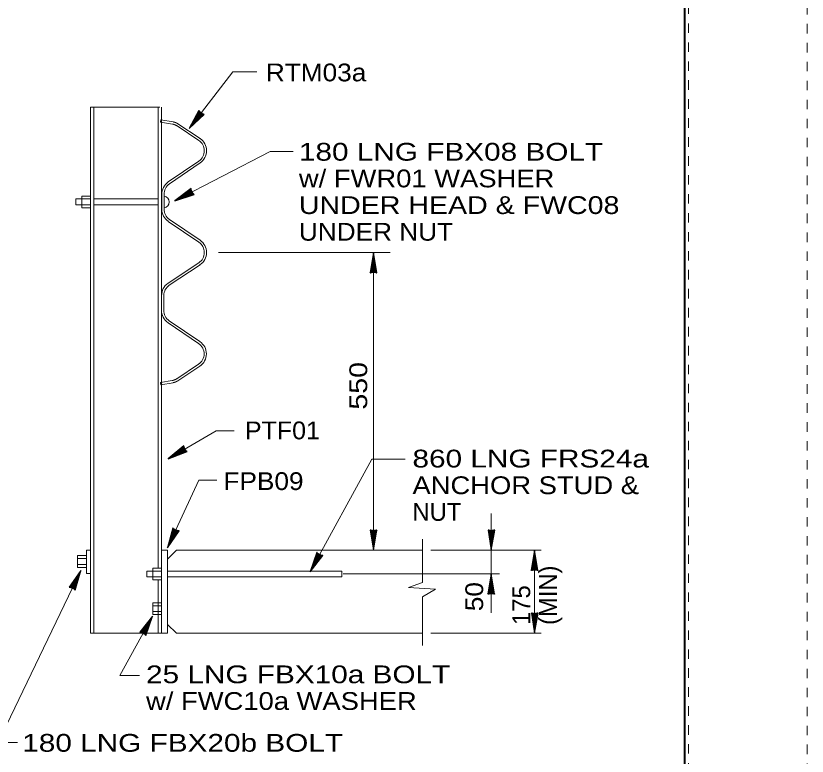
# Model space of a CAD drawing. Extents: x 1370 to 1396.2, y -905.5 to -882.8.
# Drawn here: x 1378.66 to 1387, y -898.32 to -890.51 of the extents above; entities that cross this region are included whole.
import ezdxf

# ---------------------------------------------------------------- set-up
doc = ezdxf.new("R2010")
doc.units = 0
doc.header["$LTSCALE"] = 0.075
doc.linetypes.add('DOTTED', pattern=[1.5, 0.3, -1.2])
for name, color, linetype, lineweight in [('2', 7, 'Continuous', 13), ('3', 7, 'Continuous', 13), ('4', 7, 'Continuous', 13), ('5', 7, 'Continuous', 13), ('6', 7, 'Continuous', 13), ('61', 7, 'DOTTED', 13), ('62', 7, 'DOTTED', 13), ('63', 7, 'Continuous', 40)]:
    doc.layers.add(name, color=color, linetype=linetype, lineweight=lineweight)
doc.layers.add('8', color=7, linetype='Continuous')

msp = doc.modelspace()

# ---------------------------------------------------------------- linework, layer by layer
at = {"layer": '2'}
for p, q in [((1379.448, -897.02525), (1379.448, -891.47733)), ((1379.448, -891.47733), (1380.17867, -891.47733)), ((1380.198, -896.15025), (1380.198, -891.47733)), ((1380.18725, -891.6345), (1380.1915, -891.61108)), ((1380.18725, -891.6345), (1380.312, -891.65642)), ((1380.1915, -891.61108), (1380.32133, -891.63375)), ((1380.5895, -891.82792), (1380.361, -891.67592)), ((1380.60275, -891.80792), (1380.37033, -891.65342)), ((1380.59067, -892.04658), (1380.26825, -892.26592)), ((1380.60417, -892.0665), (1380.28175, -892.28558)), ((1379.29583, -892.50858), (1379.29583, -892.44608)), ((1379.29583, -892.44608), (1379.448, -892.44608)), ((1379.35833, -892.53992), (1379.35833, -892.41492)), ((1379.35833, -892.41492), (1379.45217, -892.41492)), ((1380.20025, -892.39475), (1380.20025, -892.55308)), ((1380.22417, -892.39475), (1380.22417, -892.55308)), ((1379.29583, -892.50858), (1379.448, -892.50858)), ((1379.35833, -892.53992), (1379.45217, -892.53992)), ((1380.59067, -892.90108), (1380.26825, -892.68192)), ((1380.60417, -892.88125), (1380.28175, -892.662)), ((1380.5895, -893.11992), (1380.266, -893.33492)), ((1380.60275, -893.13992), (1380.2795, -893.35492)), ((1380.198, -893.62208), (1380.198, -893.46375)), ((1380.22183, -893.62208), (1380.22183, -893.46375)), ((1380.58833, -893.97008), (1380.266, -893.75092)), ((1380.60183, -893.95042), (1380.2795, -893.73108)), ((1380.58725, -894.189), (1380.35875, -894.34092)), ((1380.6005, -894.20892), (1380.36817, -894.3635)), ((1380.185, -894.38242), (1380.30975, -894.36042)), ((1380.185, -894.38242), (1380.18925, -894.40575)), ((1380.18925, -894.40575), (1380.31917, -894.38308)), ((1379.40633, -896.39492), (1379.40633, -896.15025)), ((1379.40633, -896.15025), (1379.448, -896.15025)), ((1380.198, -897.02525), (1380.198, -896.15025)), ((1380.2605, -896.15025), (1380.198, -896.15025)), ((1380.2605, -897.02525), (1380.2605, -896.15025)), ((1379.31258, -896.23708), (1379.40633, -896.23708)), ((1379.31258, -896.29958), (1379.40633, -896.29958)), ((1379.31258, -896.33083), (1379.40633, -896.33083)), ((1380.04175, -896.4315), (1380.04175, -896.369)), ((1380.04175, -896.369), (1380.198, -896.369)), ((1380.10425, -896.46275), (1380.10425, -896.33775)), ((1380.10425, -896.33775), (1380.198, -896.33775)), ((1379.40633, -896.39492), (1379.448, -896.39492)), ((1380.04175, -896.4315), (1380.198, -896.4315)), ((1380.10425, -896.46275), (1380.198, -896.46275)), ((1380.10425, -896.73492), (1380.198, -896.73492)), ((1380.10425, -896.79742), (1380.198, -896.79742)), ((1380.10425, -896.82867), (1380.198, -896.82867))]:
    msp.add_line(p, q, dxfattribs=at)
for points in [[(1379.31258, -896.33083), (1379.31258, -896.20583), (1379.40633, -896.20583)], [(1380.10425, -896.82867), (1380.10425, -896.70367), (1380.198, -896.70367)], [(1380.2605, -897.02525), (1380.198, -897.02525), (1379.448, -897.02525)]]:
    msp.add_lwpolyline(points, dxfattribs=at)
for centre, radius, start, end in [((1380.51652, -891.93769), 0.13184, 304.2157, 56.39466), ((1380.51652, -891.93769), 0.15582, 304.22083, 56.41032), ((1380.35592, -892.39472), 0.15574, 124.22083, 181.7075), ((1380.35592, -892.39472), 0.13184, 124.2157, 181.8949), ((1380.21554, -892.47737), 0.06309, 277.82314, 82.17686), ((1380.35592, -892.55306), 0.15574, 180, 235.77917), ((1380.35592, -892.55306), 0.13184, 180, 235.7843), ((1380.51652, -893.01009), 0.15582, 303.58967, 55.77917), ((1380.51652, -893.01009), 0.13184, 303.60534, 55.7843), ((1380.35367, -893.46375), 0.15574, 124.22083, 180), ((1380.35367, -893.46375), 0.13184, 124.2157, 180), ((1380.35367, -893.62209), 0.15574, 178.2925, 235.77917), ((1380.35367, -893.62209), 0.13184, 178.1051, 235.7843), ((1380.51427, -894.07912), 0.13184, 303.60534, 55.7843), ((1380.51427, -894.07912), 0.15582, 303.58967, 55.77917)]:
    msp.add_arc(centre, radius, start, end, dxfattribs=at)
for points in [[(1380.32133, -891.63375), (1380.32275, -891.63408), (1380.32425, -891.63442), (1380.3255, -891.63458), (1380.327, -891.63492), (1380.32825, -891.63525), (1380.32967, -891.63558), (1380.331, -891.63592), (1380.3325, -891.63608), (1380.33375, -891.63658), (1380.335, -891.637), (1380.33633, -891.63742), (1380.33775, -891.63758), (1380.339, -891.63808), (1380.3405, -891.63858), (1380.34175, -891.63908), (1380.343, -891.63958), (1380.34425, -891.63992), (1380.34567, -891.6405), (1380.34683, -891.641), (1380.34825, -891.6415), (1380.3495, -891.64208), (1380.35075, -891.64258), (1380.352, -891.64325), (1380.35325, -891.64375), (1380.3545, -891.64442), (1380.35575, -891.645), (1380.357, -891.64558), (1380.35825, -891.64608), (1380.3595, -891.64692), (1380.36075, -891.64758), (1380.362, -891.64825), (1380.36325, -891.64892), (1380.36425, -891.64958), (1380.36567, -891.65042), (1380.36675, -891.65108), (1380.368, -891.65175), (1380.36925, -891.65258), (1380.37033, -891.65342)], [(1380.312, -891.65642), (1380.3135, -891.65675), (1380.31475, -891.657), (1380.31625, -891.65725), (1380.31767, -891.65758), (1380.319, -891.65792), (1380.32033, -891.65808), (1380.32175, -891.6585), (1380.323, -891.65892), (1380.32433, -891.65925), (1380.32583, -891.6595), (1380.32717, -891.66), (1380.3285, -891.66042), (1380.32975, -891.66075), (1380.331, -891.66125), (1380.3325, -891.66158), (1380.33375, -891.66225), (1380.335, -891.66258), (1380.33633, -891.66308), (1380.33775, -891.66358), (1380.33883, -891.66408), (1380.34017, -891.66458), (1380.3415, -891.66525), (1380.34275, -891.66592), (1380.344, -891.66642), (1380.34525, -891.66692), (1380.3465, -891.6675), (1380.34775, -891.66825), (1380.349, -891.66892), (1380.35017, -891.66958), (1380.35133, -891.67025), (1380.35275, -891.67092), (1380.35375, -891.67142), (1380.35517, -891.67242), (1380.35633, -891.673), (1380.3575, -891.67358), (1380.35875, -891.67442), (1380.35975, -891.67525), (1380.361, -891.67592)], [(1380.30975, -894.36042), (1380.31125, -894.36008), (1380.3125, -894.35992), (1380.314, -894.3595), (1380.31533, -894.35925), (1380.31675, -894.359), (1380.31817, -894.35858), (1380.3195, -894.35842), (1380.32075, -894.35792), (1380.32217, -894.35758), (1380.32367, -894.35725), (1380.32483, -894.35692), (1380.32625, -894.35642), (1380.3275, -894.35608), (1380.32875, -894.35558), (1380.33025, -894.35508), (1380.3315, -894.35458), (1380.33275, -894.35408), (1380.33417, -894.35358), (1380.3355, -894.35325), (1380.33667, -894.35258), (1380.33783, -894.35208), (1380.33925, -894.35158), (1380.3405, -894.351), (1380.34175, -894.35042), (1380.343, -894.34992), (1380.34425, -894.34942), (1380.3455, -894.34858), (1380.34675, -894.348), (1380.34783, -894.34725), (1380.34917, -894.34658), (1380.3505, -894.34592), (1380.3515, -894.34542), (1380.35283, -894.34442), (1380.35417, -894.34375), (1380.35525, -894.34308), (1380.3565, -894.34242), (1380.3575, -894.3415), (1380.35875, -894.34092)], [(1380.31917, -894.38308), (1380.3205, -894.38258), (1380.322, -894.3825), (1380.32325, -894.38208), (1380.32475, -894.38192), (1380.326, -894.38158), (1380.32733, -894.38108), (1380.32875, -894.38092), (1380.33025, -894.38058), (1380.3315, -894.38025), (1380.33275, -894.37975), (1380.33417, -894.3795), (1380.3355, -894.37908), (1380.33675, -894.37858), (1380.33825, -894.37808), (1380.3395, -894.37758), (1380.34075, -894.37725), (1380.342, -894.37692), (1380.34333, -894.37642), (1380.34467, -894.37592), (1380.346, -894.37525), (1380.34725, -894.37475), (1380.3485, -894.37408), (1380.34975, -894.37358), (1380.351, -894.373), (1380.35225, -894.3725), (1380.3535, -894.37192), (1380.35475, -894.37125), (1380.356, -894.37058), (1380.35725, -894.36992), (1380.3585, -894.36908), (1380.35975, -894.3685), (1380.361, -894.36792), (1380.362, -894.36708), (1380.36333, -894.36642), (1380.3645, -894.36575), (1380.36575, -894.36508), (1380.367, -894.36408), (1380.36817, -894.3635)]]:
    msp.add_spline(points, degree=3, dxfattribs=at)
at = {"layer": '3'}
for p, q in [((1380.2605, -896.244), (1380.35425, -896.15025)), ((1380.35425, -896.15025), (1382.94625, -896.15025)), ((1380.35425, -897.02525), (1380.2605, -896.9315)), ((1380.35425, -897.02525), (1382.94625, -897.02525))]:
    msp.add_line(p, q, dxfattribs=at)
at = {"layer": '4'}
for p, q in [((1382.43125, -896.15025), (1382.43125, -893.01208)), ((1382.94625, -896.49042), (1382.94625, -896.03275)), ((1383.03517, -896.15025), (1384.19683, -896.15025)), ((1384.12842, -897.02525), (1384.12842, -896.15025)), ((1382.94625, -897.15342), (1382.94625, -896.64292)), ((1383.03517, -897.02525), (1384.19683, -897.02525))]:
    msp.add_line(p, q, dxfattribs=at)
for points in [[(1381.2025, -891.10633), (1380.94758, -891.10633), (1380.48883, -891.7025)], [(1381.58475, -891.94517), (1381.34242, -891.94517), (1380.33592, -892.46567)], [(1380.962, -894.89117), (1380.77233, -894.89117), (1380.26658, -895.18692)], [(1382.763, -895.18925), (1382.41483, -895.18925), (1381.76317, -896.37667)], [(1380.77942, -895.41158), (1380.58908, -895.41158), (1380.26025, -896.124)], [(1383.67192, -896.80883), (1383.67192, -896.39992), (1383.67192, -896.14967), (1383.67192, -895.76183)], [(1378.6785, -898.17742), (1378.47258, -898.17742), (1379.34775, -896.36283)], [(1382.94625, -896.49042), (1382.79967, -896.54375), (1383.08467, -896.559), (1382.94625, -896.64292)], [(1379.96558, -897.47083), (1379.75967, -897.47083), (1380.10283, -896.84458)]]:
    msp.add_lwpolyline(points, dxfattribs=at)
at = {"layer": '4', "lineweight": 25}
for points in [[(1380.64725, -891.55567), (1380.64275, -891.55408), (1380.63833, -891.5525), (1380.63383, -891.551), (1380.62933, -891.54942), (1380.62575, -891.54667), (1380.62458, -891.54575), (1380.62217, -891.54392), (1380.61892, -891.54333), (1380.6165, -891.5415), (1380.61417, -891.53967), (1380.61058, -891.53692), (1380.60675, -891.53208), (1380.60433, -891.53025), (1380.59958, -891.52658), (1380.59667, -891.5205), (1380.594, -891.51658), (1380.59167, -891.51475), (1380.59142, -891.51267), (1380.48883, -891.7025), (1380.64725, -891.55567), (1380.63283, -891.55967), (1380.59025, -891.52883), (1380.51258, -891.67158), (1380.63283, -891.55967), (1380.62017, -891.56133), (1380.59217, -891.54358), (1380.5355, -891.64183), (1380.62017, -891.56133), (1380.60875, -891.56383), (1380.59058, -891.55558), (1380.55833, -891.61217), (1380.60875, -891.56383), (1380.59825, -891.56525), (1380.5905, -891.56308), (1380.5785, -891.586), (1380.59825, -891.56525)], [(1380.54167, -892.39983), (1380.53825, -892.3965), (1380.53483, -892.39317), (1380.53142, -892.38992), (1380.52808, -892.38658), (1380.526, -892.38258), (1380.52533, -892.38125), (1380.52392, -892.37858), (1380.52125, -892.37658), (1380.51983, -892.37392), (1380.51842, -892.37125), (1380.51642, -892.36725), (1380.515, -892.36125), (1380.51358, -892.35858), (1380.51083, -892.35325), (1380.51075, -892.34658), (1380.51, -892.34183), (1380.50867, -892.33917), (1380.50925, -892.33717), (1380.33592, -892.46567), (1380.54167, -892.39983), (1380.52683, -892.39733), (1380.50142, -892.35142), (1380.37058, -892.44775), (1380.52683, -892.39733), (1380.51475, -892.3935), (1380.49692, -892.3655), (1380.40383, -892.4305), (1380.51475, -892.3935), (1380.50325, -892.39092), (1380.49033, -892.37567), (1380.43717, -892.41333), (1380.50325, -892.39092), (1380.49317, -892.38775), (1380.48708, -892.38242), (1380.4665, -892.39817), (1380.49317, -892.38775)], [(1382.39525, -893.22508), (1382.39975, -893.22358), (1382.40425, -893.22208), (1382.40875, -893.22058), (1382.41325, -893.21908), (1382.41775, -893.21908), (1382.41925, -893.21908), (1382.42225, -893.21908), (1382.42525, -893.21758), (1382.42825, -893.21758), (1382.43125, -893.21758), (1382.43575, -893.21758), (1382.44175, -893.21908), (1382.44475, -893.21908), (1382.45075, -893.21908), (1382.45675, -893.22208), (1382.46125, -893.22358), (1382.46425, -893.22358), (1382.46575, -893.22508), (1382.43125, -893.01208), (1382.39525, -893.22508), (1382.40425, -893.21308), (1382.45675, -893.21158), (1382.43125, -893.05108), (1382.40425, -893.21308), (1382.41325, -893.20408), (1382.44625, -893.20108), (1382.43125, -893.08858), (1382.41325, -893.20408), (1382.42075, -893.19508), (1382.44025, -893.19058), (1382.43125, -893.12608), (1382.42075, -893.19508), (1382.42825, -893.18758), (1382.43575, -893.18458), (1382.43125, -893.15908), (1382.42825, -893.18758)], [(1380.46867, -895.1105), (1380.46508, -895.10733), (1380.4615, -895.10425), (1380.45792, -895.10108), (1380.45433, -895.098), (1380.45208, -895.09408), (1380.45133, -895.09275), (1380.44983, -895.09017), (1380.447, -895.08833), (1380.4455, -895.08575), (1380.444, -895.08317), (1380.44167, -895.07933), (1380.44, -895.07333), (1380.4385, -895.07075), (1380.43542, -895.06558), (1380.435, -895.05892), (1380.434, -895.05425), (1380.4325, -895.05167), (1380.433, -895.04958), (1380.26658, -895.18692), (1380.46867, -895.1105), (1380.45375, -895.10875), (1380.42592, -895.06417), (1380.30025, -895.16725), (1380.45375, -895.10875), (1380.44142, -895.1055), (1380.42217, -895.07858), (1380.33258, -895.14833), (1380.44142, -895.1055), (1380.42983, -895.10358), (1380.41617, -895.089), (1380.365, -895.12933), (1380.42983, -895.10358), (1380.41958, -895.10092), (1380.41325, -895.09592), (1380.3935, -895.11275), (1380.41958, -895.10092)], [(1380.38217, -895.94567), (1380.3775, -895.94517), (1380.37275, -895.94467), (1380.36808, -895.94408), (1380.36333, -895.94358), (1380.35925, -895.94175), (1380.35792, -895.94108), (1380.35517, -895.93983), (1380.35183, -895.93992), (1380.34908, -895.93867), (1380.34633, -895.93742), (1380.34225, -895.9355), (1380.3375, -895.93167), (1380.33475, -895.93042), (1380.32933, -895.92792), (1380.32508, -895.92267), (1380.32167, -895.91942), (1380.31892, -895.91817), (1380.31817, -895.91617), (1380.26025, -896.124), (1380.38217, -895.94567), (1380.369, -895.95283), (1380.32067, -895.93217), (1380.27658, -896.08858), (1380.369, -895.95283), (1380.35708, -895.95725), (1380.32583, -895.94608), (1380.29233, -896.05458), (1380.35708, -895.95725), (1380.3465, -895.96225), (1380.32692, -895.95817), (1380.308, -896.0205), (1380.3465, -895.96225), (1380.3365, -895.96592), (1380.32842, -895.9655), (1380.32183, -895.9905), (1380.3365, -895.96592)], [(1382.46725, -895.93725), (1382.46275, -895.93875), (1382.45825, -895.94025), (1382.45375, -895.94175), (1382.44925, -895.94325), (1382.44475, -895.94325), (1382.44325, -895.94325), (1382.44025, -895.94325), (1382.43725, -895.94475), (1382.43425, -895.94475), (1382.43125, -895.94475), (1382.42675, -895.94475), (1382.42075, -895.94325), (1382.41775, -895.94325), (1382.41175, -895.94325), (1382.40575, -895.94025), (1382.40125, -895.93875), (1382.39825, -895.93875), (1382.39675, -895.93725), (1382.43125, -896.15025), (1382.46725, -895.93725), (1382.45825, -895.94925), (1382.40575, -895.95075), (1382.43125, -896.11125), (1382.45825, -895.94925), (1382.44925, -895.95825), (1382.41625, -895.96125), (1382.43125, -896.07375), (1382.44925, -895.95825), (1382.44175, -895.96725), (1382.42225, -895.97175), (1382.43125, -896.03625), (1382.44175, -895.96725), (1382.43425, -895.97475), (1382.42675, -895.97775), (1382.43125, -896.00325), (1382.43425, -895.97475)], [(1383.70792, -895.93667), (1383.70342, -895.93817), (1383.69892, -895.93967), (1383.69442, -895.94117), (1383.68992, -895.94267), (1383.68542, -895.94267), (1383.68392, -895.94267), (1383.68092, -895.94267), (1383.67792, -895.94417), (1383.67492, -895.94417), (1383.67192, -895.94417), (1383.66742, -895.94417), (1383.66142, -895.94267), (1383.65842, -895.94267), (1383.65242, -895.94267), (1383.64642, -895.93967), (1383.64192, -895.93817), (1383.63892, -895.93817), (1383.63742, -895.93667), (1383.67192, -896.14967), (1383.70792, -895.93667), (1383.69892, -895.94867), (1383.64642, -895.95017), (1383.67192, -896.11067), (1383.69892, -895.94867), (1383.68992, -895.95767), (1383.65692, -895.96067), (1383.67192, -896.07317), (1383.68992, -895.95767), (1383.68242, -895.96667), (1383.66292, -895.97117), (1383.67192, -896.03567), (1383.68242, -895.96667), (1383.67492, -895.97417), (1383.66742, -895.97717), (1383.67192, -896.00267), (1383.67492, -895.97417)], [(1381.89717, -896.20725), (1381.8925, -896.20642), (1381.88783, -896.20558), (1381.88317, -896.20475), (1381.8785, -896.20383), (1381.87458, -896.20167), (1381.87325, -896.201), (1381.87067, -896.1995), (1381.86733, -896.19942), (1381.86467, -896.198), (1381.862, -896.1965), (1381.85808, -896.19433), (1381.85358, -896.19017), (1381.85092, -896.18867), (1381.84567, -896.18583), (1381.84183, -896.18033), (1381.83867, -896.17683), (1381.836, -896.17542), (1381.83542, -896.17333), (1381.76317, -896.37667), (1381.89717, -896.20725), (1381.88358, -896.21342), (1381.83683, -896.1895), (1381.78192, -896.3425), (1381.88358, -896.21342), (1381.87133, -896.217), (1381.84092, -896.20375), (1381.8, -896.30958), (1381.87133, -896.217), (1381.86042, -896.22133), (1381.84117, -896.21583), (1381.818, -896.27675), (1381.86042, -896.22133), (1381.85025, -896.22425), (1381.84225, -896.22325), (1381.83392, -896.24783), (1381.85025, -896.22425)], [(1384.09242, -896.36325), (1384.09692, -896.36175), (1384.10142, -896.36025), (1384.10592, -896.35875), (1384.11042, -896.35725), (1384.11492, -896.35725), (1384.11642, -896.35725), (1384.11942, -896.35725), (1384.12242, -896.35575), (1384.12542, -896.35575), (1384.12842, -896.35575), (1384.13292, -896.35575), (1384.13892, -896.35725), (1384.14192, -896.35725), (1384.14792, -896.35725), (1384.15392, -896.36025), (1384.15842, -896.36175), (1384.16142, -896.36175), (1384.16292, -896.36325), (1384.12842, -896.15025), (1384.09242, -896.36325), (1384.10142, -896.35125), (1384.15392, -896.34975), (1384.12842, -896.18925), (1384.10142, -896.35125), (1384.11042, -896.34225), (1384.14342, -896.33925), (1384.12842, -896.22675), (1384.11042, -896.34225), (1384.11792, -896.33325), (1384.13742, -896.32875), (1384.12842, -896.26425), (1384.11792, -896.33325), (1384.12542, -896.32575), (1384.13292, -896.32275), (1384.12842, -896.29725), (1384.12542, -896.32575)], [(1379.22283, -896.53908), (1379.2275, -896.53967), (1379.23217, -896.54025), (1379.23692, -896.54083), (1379.24158, -896.5415), (1379.24567, -896.54342), (1379.247, -896.54408), (1379.24975, -896.54533), (1379.25308, -896.54533), (1379.25575, -896.54667), (1379.2585, -896.54792), (1379.2625, -896.54992), (1379.26725, -896.55383), (1379.27, -896.55517), (1379.27542, -896.55775), (1379.2795, -896.56308), (1379.28292, -896.56633), (1379.28558, -896.56767), (1379.28633, -896.56967), (1379.34775, -896.36283), (1379.22283, -896.53908), (1379.23608, -896.53217), (1379.28408, -896.55358), (1379.33083, -896.398), (1379.23608, -896.53217), (1379.24817, -896.52792), (1379.27917, -896.53958), (1379.3145, -896.43175), (1379.24817, -896.52792), (1379.25883, -896.52308), (1379.27833, -896.5275), (1379.29825, -896.4655), (1379.25883, -896.52308), (1379.26883, -896.51958), (1379.27683, -896.52017), (1379.28392, -896.49525), (1379.26883, -896.51958)], [(1383.63592, -896.61292), (1383.64042, -896.61142), (1383.64492, -896.60992), (1383.64942, -896.60842), (1383.65392, -896.60692), (1383.65842, -896.60692), (1383.65992, -896.60692), (1383.66292, -896.60692), (1383.66592, -896.60542), (1383.66892, -896.60542), (1383.67192, -896.60542), (1383.67642, -896.60542), (1383.68242, -896.60692), (1383.68542, -896.60692), (1383.69142, -896.60692), (1383.69742, -896.60992), (1383.70192, -896.61142), (1383.70492, -896.61142), (1383.70642, -896.61292), (1383.67192, -896.39992), (1383.63592, -896.61292), (1383.64492, -896.60092), (1383.69742, -896.59942), (1383.67192, -896.43892), (1383.64492, -896.60092), (1383.65392, -896.59192), (1383.68692, -896.58892), (1383.67192, -896.47642), (1383.65392, -896.59192), (1383.66142, -896.58292), (1383.68092, -896.57842), (1383.67192, -896.51392), (1383.66142, -896.58292), (1383.66892, -896.57542), (1383.67642, -896.57242), (1383.67192, -896.54692), (1383.66892, -896.57542)], [(1379.96892, -897.01408), (1379.97358, -897.01492), (1379.97825, -897.01575), (1379.98292, -897.01658), (1379.98758, -897.0175), (1379.9915, -897.01967), (1379.99283, -897.02033), (1379.9955, -897.02175), (1379.99883, -897.02192), (1380.00142, -897.02333), (1380.00408, -897.02483), (1380.008, -897.027), (1380.01258, -897.03117), (1380.01517, -897.03258), (1380.0205, -897.0355), (1380.02425, -897.041), (1380.0275, -897.0445), (1380.03017, -897.04592), (1380.03075, -897.04792), (1380.10283, -896.84458), (1379.96892, -897.01408), (1379.98258, -897.00792), (1380.02933, -897.03183), (1380.08408, -896.87875), (1379.98258, -897.00792), (1379.99475, -897.00433), (1380.02517, -897.0175), (1380.06608, -896.91167), (1379.99475, -897.00433), (1380.00567, -897), (1380.02492, -897.00542), (1380.04808, -896.94458), (1380.00567, -897), (1380.01583, -896.99708), (1380.02392, -896.998), (1380.03217, -896.9735), (1380.01583, -896.99708)], [(1384.16442, -896.81225), (1384.15992, -896.81375), (1384.15542, -896.81525), (1384.15092, -896.81675), (1384.14642, -896.81825), (1384.14192, -896.81825), (1384.14042, -896.81825), (1384.13742, -896.81825), (1384.13442, -896.81975), (1384.13142, -896.81975), (1384.12842, -896.81975), (1384.12392, -896.81975), (1384.11792, -896.81825), (1384.11492, -896.81825), (1384.10892, -896.81825), (1384.10292, -896.81525), (1384.09842, -896.81375), (1384.09542, -896.81375), (1384.09392, -896.81225), (1384.12842, -897.02525), (1384.16442, -896.81225), (1384.15542, -896.82425), (1384.10292, -896.82575), (1384.12842, -896.98625), (1384.15542, -896.82425), (1384.14642, -896.83325), (1384.11342, -896.83625), (1384.12842, -896.94875), (1384.14642, -896.83325), (1384.13892, -896.84225), (1384.11942, -896.84675), (1384.12842, -896.91125), (1384.13892, -896.84225), (1384.13142, -896.84975), (1384.12392, -896.85275), (1384.12842, -896.87825), (1384.13142, -896.84975)]]:
    msp.add_lwpolyline(points, dxfattribs=at)
at = {"layer": '5'}
for p, q in [((1379.4855, -897.02525), (1379.4855, -891.47733)), ((1380.1605, -896.33775), (1380.1605, -891.47733)), ((1379.4855, -892.44608), (1380.1605, -892.44608)), ((1379.4855, -892.50858), (1380.1605, -892.50858)), ((1380.2605, -896.369), (1382.09725, -896.369)), ((1382.09725, -896.4315), (1382.09725, -896.369)), ((1380.1605, -897.02525), (1380.1605, -896.46275)), ((1380.2605, -896.4315), (1382.09725, -896.4315))]:
    msp.add_line(p, q, dxfattribs=at)
at = {"layer": '6'}
for p, q in [((1380.79783, -893.01208), (1382.606, -893.01208)), ((1382.11067, -896.40025), (1383.75825, -896.40025))]:
    msp.add_line(p, q, dxfattribs=at)
at = {"layer": '61'}
msp.add_line((1385.75, -883.995), (1385.75, -904.63), dxfattribs=at)
at = {"layer": '62'}
msp.add_line((1387, -905.5), (1387, -883.5), dxfattribs=at)
at = {"layer": '63'}
msp.add_line((1385.70833, -884.5), (1385.70833, -904.5), dxfattribs=at)

# ---------------------------------------------------------------- texts
at = {"layer": '8'}
for s, width, p in [('RTM03a', 1.1, (1381.29717, -891.20558)), ('180 LNG FBX08 BOLT', 1.25, (1381.64483, -892.04225)), ('w/ FWR01 WASHER', 1.15, (1381.64483, -892.32342)), ('UNDER HEAD & FWC08', 1.2, (1381.64483, -892.60458)), ('UNDER NUT', 1.1, (1381.64483, -892.88575)), ('PTF01', 1.05, (1381.07608, -894.98033)), ('860 LNG FRS24a', 1.25, (1382.84133, -895.27742)), ('FPB09', 1.1, (1380.85033, -895.51525)), ('ANCHOR STUD &', 1.15, (1382.84133, -895.55858)), ('25 LNG FBX10a BOLT', 1.25, (1380.03425, -897.5525)), ('w/ FWC10a WASHER', 1.15, (1380.03425, -897.83367)), ('180 LNG FBX20b BOLT', 1.25, (1378.72992, -898.27492))]:
    msp.add_text(s, height=0.1875, dxfattribs=dict(at, width=width)).set_placement(p)
for s, width, p in [('550', 1.2, (1382.36408, -894.66742)), ('50', 1.1, (1383.58583, -896.79275))]:
    msp.add_text(s, height=0.1875, rotation=90, dxfattribs=dict(at, width=width)).set_placement(p)
msp.add_text('NUT', height=0.1875, dxfattribs=at).set_placement((1382.84133, -895.83975))
for s, p in [('(MIN)', (1384.36258, -896.93792)), ('175', (1384.08142, -896.93792))]:
    msp.add_text(s, height=0.1875, rotation=90, dxfattribs=at).set_placement(p)

doc.saveas('drawing.dxf')
